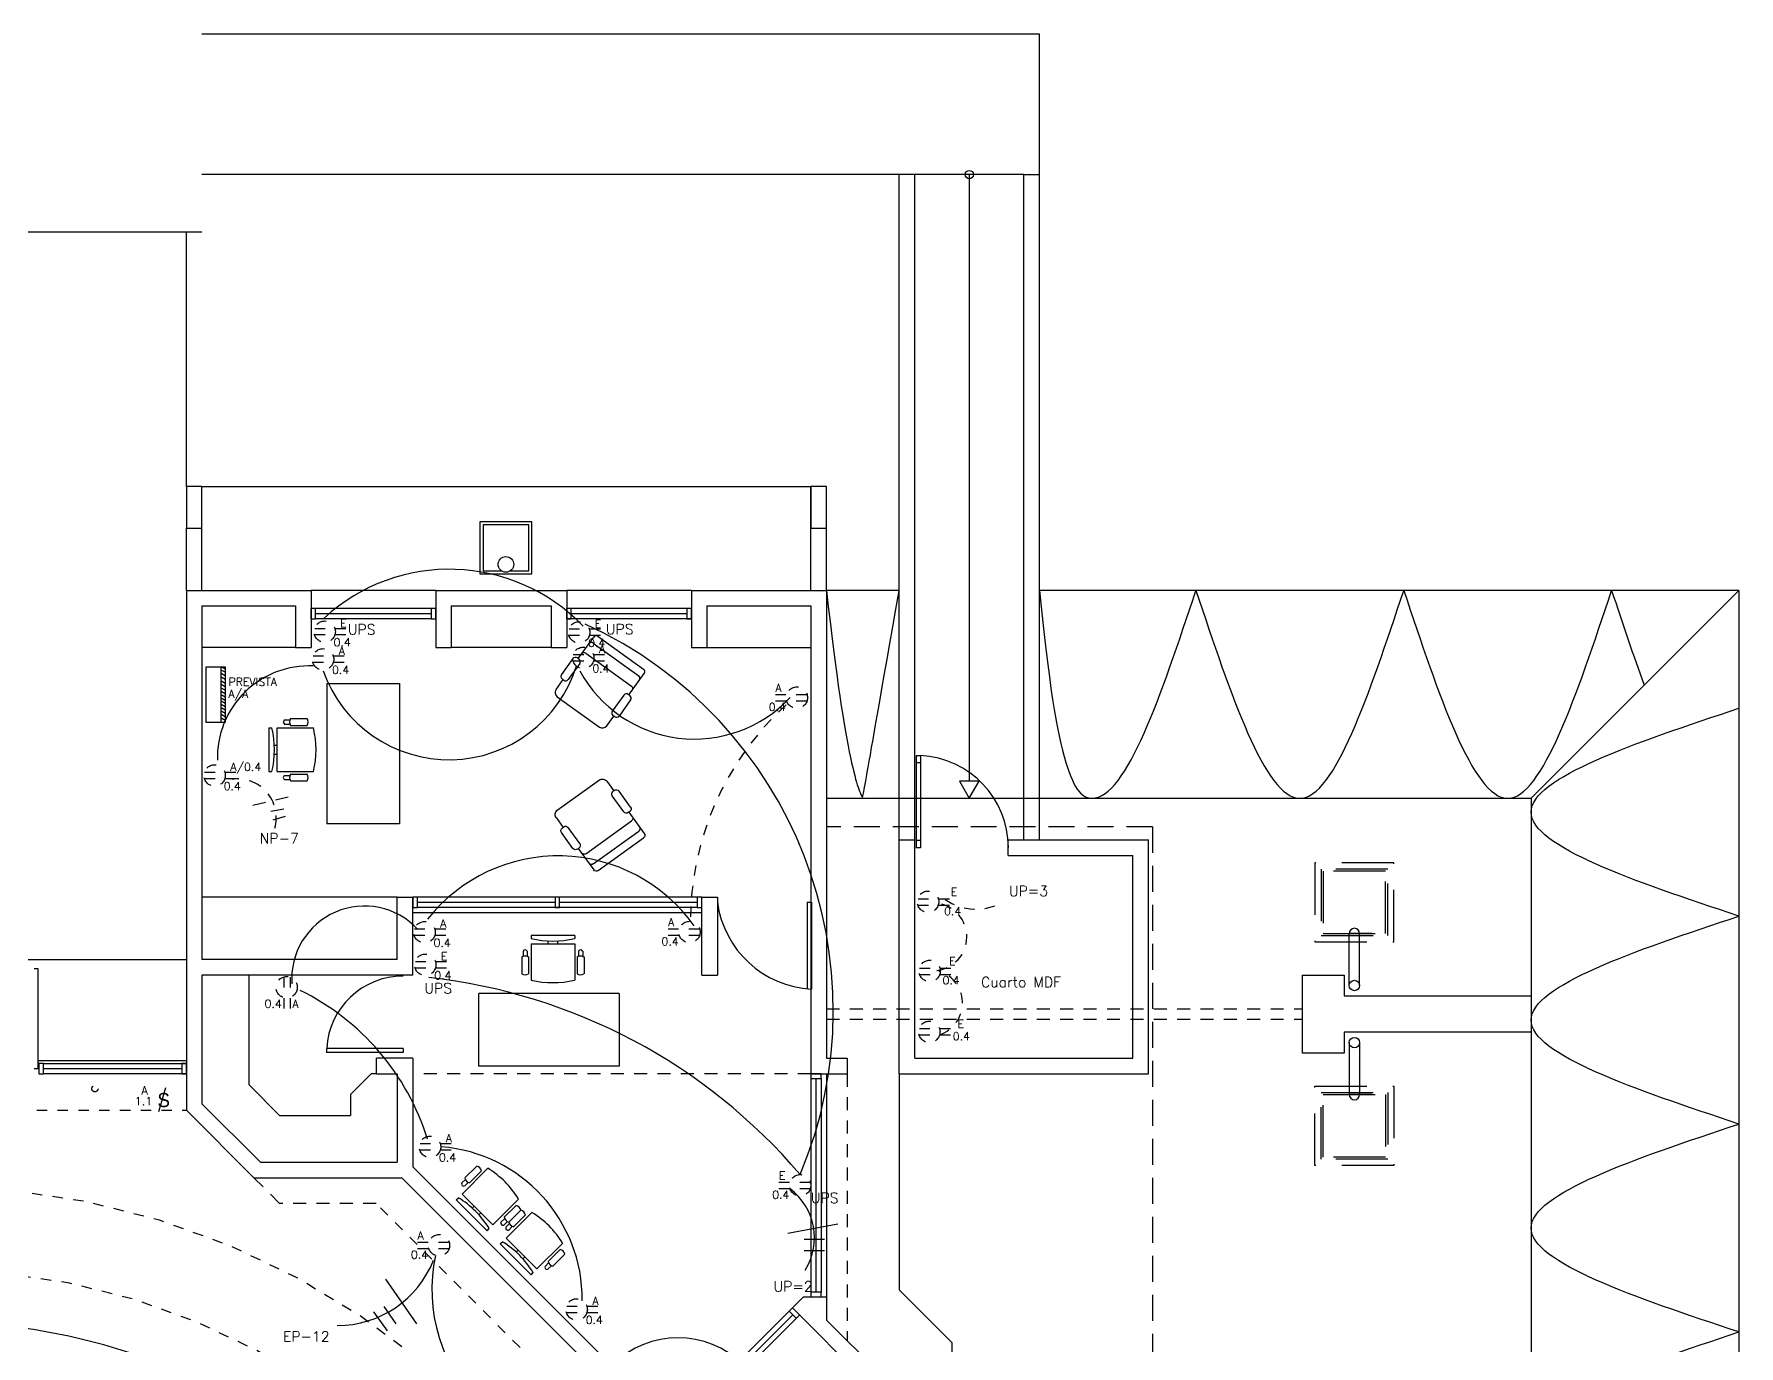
# Model space of a CAD drawing. Extents: x 622.2 to 680.8, y 643.9 to 685.6.
# Drawn here: x 640.56 to 656.97, y 669.74 to 682.36 of the extents above; entities that cross this region are included whole.
import ezdxf

# ---------------------------------------------------------------- set-up
doc = ezdxf.new("R2010")
doc.units = 0
doc.header["$LTSCALE"] = 0.5
doc.header["$MEASUREMENT"] = 0
for name, pattern in [('DASHDOTX2', [2, 1, -0.5, 0, -0.5]), ('DASHED2', [0.375, 0.25, -0.125]), ('HIDDEN', [0.375, 0.25, -0.125]), ('HIDDEN2', [0.1875, 0.125, -0.0625])]:
    doc.linetypes.add(name, pattern=pattern)
doc.layers.get('0').update_dxf_attribs({"linetype": 'CONTINUOUS'})
for name, color, linetype in [('AIRE', 5, 'CONTINUOUS'), ('ALUMBRADO', 6, 'CONTINUOUS'), ('columnas', 5, 'CONTINUOUS'), ('LUCES', 170, 'CONTINUOUS'), ('M-ARQ', 1, 'CONTINUOUS'), ('METAL', 1, 'CONTINUOUS'), ('MUEBLES', 1, 'CONTINUOUS'), ('paredes', 1, 'CONTINUOUS'), ('PROYECCIONES', 6, 'HIDDEN'), ('PUERTAS', 1, 'CONTINUOUS'), ('talud', 5, 'CONTINUOUS'), ('texturas', 6, 'CONTINUOUS'), ('TOMAS', 4, 'HIDDEN2'), ('TUBERIA', 7, 'DASHDOTX2'), ('tuberia_alumbrado', 6, 'DASHED2'), ('ventanas', 1, 'CONTINUOUS')]:
    doc.layers.add(name, color=color, linetype=linetype)
doc.styles.add('romans', font='romans.shx')

# ---------------------------------------------------------------- blocks, each defined once
blk = doc.blocks.new('SILLA-OFICINA-01')
at = {"color": 0}
for p, q in [((0.21, 0), (-0.21, 0)), ((0.21, 0), (0.21, -0.03)), ((-0.287, -0.153), (-0.287, -0.202)), ((-0.247, -0.153), (-0.247, -0.201)), ((-0.21, 0), (-0.21, -0.03)), ((-0.21, -0.08), (0.21, -0.08)), ((-0.21, -0.08), (-0.21, -0.43)), ((-0.045, -0.08), (-0.045, -0.054)), ((0.045, -0.054), (0.045, -0.08)), ((0.21, -0.08), (0.21, -0.43)), ((0.247, -0.153), (0.247, -0.201)), ((0.287, -0.153), (0.287, -0.202)), ((-0.3, -0.208), (-0.3, -0.37)), ((-0.235, -0.208), (-0.235, -0.37)), ((0.235, -0.208), (0.235, -0.37)), ((0.3, -0.208), (0.3, -0.37))]:
    blk.add_line(p, q, dxfattribs=at)
for centre, radius, start, end in [((-0.267, -0.162), 0.0218, 24.6645, 155.1058), ((0, 0.84), 0.895, 256.424, 283.5774), ((0.267, -0.162), 0.0218, 24.8958, 155.3367), ((-0.267, -0.262), 0.0628, 58.952, 121.0494), ((0.267, -0.262), 0.0628, 58.9521, 121.0493), ((-0.267, -0.316), 0.0628, 238.952, 301.0494), ((0, 0.439), 0.894, 256.4219, 283.5647), ((0.267, -0.316), 0.0628, 238.952, 301.0493)]:
    blk.add_arc(centre, radius, start, end, dxfattribs=at)
blk = doc.blocks.new('MESASECRET')
at = {"layer": 'M-ARQ'}
for p, q in [((-0.7, 0.675), (0, 0.675)), ((-0.7, 0.675), (-0.7, -0.675)), ((0, 0.675), (0, -0.675)), ((0, -0.675), (-0.7, -0.675))]:
    blk.add_line(p, q, dxfattribs=at)
at = {"layer": 'M-ARQ', "rotation": 89.99999999997232}
blk.add_blockref('SILLA-OFICINA-01', (-1.259, 0.036), dxfattribs=at)
blk = doc.blocks.new('sillonejecutivo')
at = {"layer": 'MUEBLES'}
for p, q in [((-0.27, 0), (0.27, 0)), ((-0.3, -0.284), (-0.3, -0.03)), ((-0.27, -0.08), (0.27, -0.08)), ((0.3, -0.284), (0.3, -0.03)), ((-0.341, -0.314), (-0.341, -0.504)), ((-0.311, -0.284), (-0.291, -0.284)), ((-0.27, -0.2), (0.27, -0.2)), ((-0.261, -0.314), (-0.261, -0.504)), ((0.261, -0.314), (0.261, -0.504)), ((0.311, -0.284), (0.291, -0.284)), ((0.341, -0.314), (0.341, -0.504)), ((-0.311, -0.534), (-0.291, -0.534)), ((-0.311, -0.534), (-0.291, -0.534)), ((-0.3, -0.65), (-0.3, -0.534)), ((0.311, -0.534), (0.291, -0.534)), ((0.311, -0.534), (0.291, -0.534)), ((0.3, -0.65), (0.3, -0.534)), ((-0.25, -0.7), (0.25, -0.7))]:
    blk.add_line(p, q, dxfattribs=at)
for centre, radius, start, end in [((-0.27, -0.03), 0.03, 90, 180), ((-0.27, -0.11), 0.03, 90, 180), ((0.27, -0.03), 0.03, 0, 90), ((0.27, -0.11), 0.03, 0, 90), ((-0.311, -0.314), 0.03, 90, 180), ((-0.27, -0.23), 0.03, 90, 180), ((-0.291, -0.314), 0.03, 0, 90), ((0.291, -0.314), 0.03, 90, 180), ((0.27, -0.23), 0.03, 0, 90), ((0.311, -0.314), 0.03, 0, 90), ((-0.311, -0.504), 0.03, 180, 270), ((-0.25, -0.65), 0.05, 180, 270), ((-0.291, -0.504), 0.03, 270, 0), ((0.25, -0.65), 0.05, 270, 0), ((0.291, -0.504), 0.03, 180, 270), ((0.311, -0.504), 0.03, 270, 0)]:
    blk.add_arc(centre, radius, start, end, dxfattribs=at)

msp = doc.modelspace()

# ---------------------------------------------------------------- linework, layer by layer
at = {"layer": 'AIRE'}
for p, q in [((642.399, 676.254), (642.359, 676.276)), ((642.359, 675.74), (642.359, 676.275)), ((642.399, 676.223), (642.359, 676.245)), ((642.399, 676.189), (642.359, 676.211)), ((642.399, 676.153), (642.359, 676.175)), ((642.399, 676.117), (642.359, 676.139)), ((642.399, 676.083), (642.359, 676.105)), ((642.399, 676.05), (642.359, 676.071)), ((642.399, 676.016), (642.359, 676.038)), ((642.399, 675.985), (642.359, 676.007)), ((642.399, 675.952), (642.359, 675.974)), ((642.399, 675.922), (642.359, 675.944)), ((642.399, 675.892), (642.359, 675.914)), ((642.399, 675.859), (642.359, 675.881)), ((642.399, 675.828), (642.359, 675.85)), ((642.399, 675.795), (642.359, 675.817)), ((642.399, 675.761), (642.359, 675.783))]:
    msp.add_line(p, q, dxfattribs=at)
msp.add_lwpolyline([(642.216, 675.74), (642.216, 676.275), (642.398, 676.275), (642.398, 675.74)], close=True, dxfattribs=at)
at = {"layer": 'columnas'}
msp.add_lwpolyline([(654.966, 673.111), (654.966, 672.761), (653.166, 672.761), (653.166, 672.561), (652.766, 672.561), (652.766, 673.311), (653.166, 673.311), (653.166, 673.111), (654.966, 673.111)], dxfattribs=at)
at = {"layer": 'LUCES'}
msp.add_line((641.824, 672.228), (641.756, 671.995), dxfattribs=at)
at = {"layer": 'METAL'}
msp.add_circle((645.1, 677.261), 0.075, dxfattribs=at)
at = {"layer": 'MUEBLES'}
for p, q in [((643.075, 676.461), (642.175, 676.461)), ((645.535, 676.461), (644.575, 676.461)), ((647.035, 676.461), (648.035, 676.461)), ((644.055, 674.061), (642.175, 674.061)), ((642.625, 673.311), (642.625, 672.26)), ((643.805, 672.361), (643.605, 672.161)), ((643.855, 672.361), (643.805, 672.361)), ((642.923, 671.961), (642.625, 672.26)), ((643.605, 672.161), (643.605, 671.961)), ((642.923, 671.961), (643.605, 671.961))]:
    msp.add_line(p, q, dxfattribs=at)
at = {"layer": 'paredes', "color": 5}
for p, q in [((648.035, 677.011), (648.035, 678.011)), ((648.185, 677.011), (648.185, 678.011)), ((642.025, 677.011), (642.025, 677.611)), ((642.175, 677.011), (642.175, 677.611))]:
    msp.add_line(p, q, dxfattribs=at)
at = {"layer": 'paredes'}
for p, q in [((642.025, 677.011), (642.025, 672.011)), ((642.025, 677.011), (643.225, 677.011)), ((643.225, 677.011), (643.225, 676.461)), ((644.425, 677.011), (644.425, 676.461)), ((644.425, 677.011), (645.685, 677.011)), ((645.685, 677.011), (645.685, 676.461)), ((646.885, 677.011), (646.885, 676.461)), ((646.885, 677.011), (648.185, 677.011)), ((648.185, 677.011), (648.185, 672.511)), ((642.175, 676.861), (642.175, 673.911)), ((642.175, 676.861), (643.075, 676.861)), ((643.075, 676.861), (643.075, 676.461)), ((644.575, 676.861), (645.535, 676.861)), ((644.575, 676.861), (644.575, 676.461)), ((645.535, 676.861), (645.535, 676.461)), ((647.035, 676.861), (648.035, 676.861)), ((647.035, 676.861), (647.035, 676.461)), ((648.035, 676.861), (648.035, 672.361)), ((643.075, 676.461), (643.225, 676.461)), ((644.425, 676.461), (644.575, 676.461)), ((645.535, 676.461), (645.685, 676.461)), ((646.885, 676.461), (647.035, 676.461)), ((648.885, 672.361), (648.885, 674.611)), ((648.885, 674.611), (649.035, 674.611)), ((649.035, 672.511), (649.035, 674.611)), ((649.935, 674.611), (651.285, 674.611)), ((649.935, 674.461), (649.935, 674.611)), ((651.285, 672.361), (651.285, 674.611)), ((649.935, 674.461), (651.135, 674.461)), ((651.135, 672.511), (651.135, 674.461)), ((644.055, 673.461), (644.055, 674.061)), ((644.055, 674.061), (644.205, 674.061)), ((644.205, 673.311), (644.205, 674.061)), ((646.985, 673.311), (646.985, 674.061)), ((646.985, 674.061), (647.135, 674.061)), ((647.135, 674.061), (647.135, 673.311)), ((642.175, 673.911), (642.175, 673.461)), ((644.055, 673.461), (642.175, 673.461)), ((642.175, 673.311), (642.175, 672.074)), ((644.205, 673.311), (642.175, 673.311)), ((646.985, 673.311), (647.135, 673.311)), ((644.205, 672.511), (643.855, 672.511)), ((643.855, 672.361), (643.855, 672.511)), ((644.205, 672.511), (644.055, 672.511)), ((644.205, 672.511), (644.205, 671.468)), ((648.185, 672.511), (648.385, 672.511)), ((648.385, 672.511), (648.385, 672.361)), ((649.035, 672.511), (651.135, 672.511)), ((643.855, 672.361), (644.055, 672.361)), ((644.055, 672.361), (644.055, 671.511)), ((648.035, 672.361), (648.385, 672.361)), ((648.885, 672.361), (651.285, 672.361)), ((642.675, 671.361), (642.025, 672.011)), ((642.737, 671.511), (642.175, 672.074)), ((642.737, 671.511), (644.055, 671.511)), ((642.675, 671.361), (644.099, 671.361)), ((647, 668.461), (644.099, 671.361)), ((647.106, 668.567), (644.205, 671.468)), ((647.857, 670.11), (647.963, 670.216)), ((647.963, 670.216), (648.185, 670.216)), ((648.185, 670.216), (648.185, 669.993)), ((648.541, 669.425), (647.857, 670.11)), ((648.691, 669.488), (648.185, 669.993))]:
    msp.add_line(p, q, dxfattribs=at)
for points in [[(642.025, 677.611), (642.175, 677.611), (642.175, 678.011), (642.025, 678.011)], [(648.035, 677.611), (648.185, 677.611), (648.185, 678.011), (648.035, 678.011)]]:
    msp.add_lwpolyline(points, close=True, dxfattribs=at)
at = {"layer": 'paredes', "ltscale": 0.75}
msp.add_arc((639.606, 663.926), 6.05, 62.8054, 115.4706, dxfattribs=at)
at = {"layer": 'PROYECCIONES', "color": 1, "ltscale": 2}
for q in [(648.185, 674.736), (651.323, 653.116)]:
    msp.add_line((651.323, 674.736), q, dxfattribs=at)
at = {"layer": 'PROYECCIONES'}
for p, q in [((648.185, 672.986), (652.766, 672.986)), ((648.185, 672.886), (652.766, 672.886)), ((648.035, 672.361), (644.205, 672.361)), ((648.385, 672.361), (648.385, 669.793)), ((642.922, 671.114), (642.675, 671.361)), ((643.852, 671.114), (642.922, 671.114))]:
    msp.add_line(p, q, dxfattribs=at)
at = {"layer": 'PROYECCIONES', "ltscale": 0.8}
for p, q in [((637.186, 672.011), (642.025, 672.011)), ((648.064, 666.901), (643.852, 671.114))]:
    msp.add_line(p, q, dxfattribs=at)
at = {"layer": 'PROYECCIONES', "color": 1}
msp.add_circle((641.145, 672.218), 0.03, dxfattribs=at)
at = {"layer": 'PROYECCIONES', "ltscale": 0.8}
for radius, start in [(7.35, 270.3718), (6.55, 270.4172)]:
    msp.add_arc((639.606, 663.926), radius, start, 270, dxfattribs=at)
at = {"layer": 'PUERTAS'}
for p, q in [((649.05, 675.421), (649.05, 674.536)), ((649.09, 675.421), (649.05, 675.421)), ((649.09, 675.351), (649.05, 675.351)), ((649.09, 675.421), (649.09, 674.536)), ((649.09, 674.606), (649.05, 674.606)), ((649.09, 674.536), (649.05, 674.536)), ((640.6, 673.371), (640.56, 673.371)), ((640.6, 672.411), (640.6, 673.371)), ((644.11, 672.606), (643.375, 672.606)), ((643.375, 672.606), (643.375, 672.566)), ((644.11, 672.566), (643.375, 672.566)), ((644.11, 672.606), (644.11, 672.566)), ((640.56, 672.411), (640.6, 672.411)), ((647.857, 670.11), (647.346, 669.599)), ((647.927, 670.039), (647.417, 669.529)), ((647.896, 670.008), (647.826, 670.079))]:
    msp.add_line(p, q, dxfattribs=at)
for centre, radius, start, end in [((649.049, 674.536), 0.887, 0.0448, 87.3062), ((644.11, 672.566), 0.735, 90, 176.8803), ((646.756, 668.938), 0.885, 45, 135)]:
    msp.add_arc(centre, radius, start, end, dxfattribs=at)
at = {"layer": 'talud', "color": 1}
for p, q in [((637.036, 680.461), (642.175, 680.461)), ((642.025, 678.011), (642.025, 680.461)), ((637.186, 673.461), (642.025, 673.461))]:
    msp.add_line(p, q, dxfattribs=at)
at = {"layer": 'talud'}
for p, q in [((648.885, 677.011), (648.185, 677.011)), ((656.966, 677.011), (650.235, 677.011)), ((654.966, 675.011), (656.966, 677.011)), ((656.966, 677.011), (656.966, 649.878)), ((648.185, 675.011), (648.885, 675.011)), ((650.235, 675.011), (654.966, 675.011)), ((654.966, 675.011), (654.966, 651.878))]:
    msp.add_line(p, q, dxfattribs=at)
at = {"layer": 'texturas', "color": 1}
for p, q in [((650.235, 682.361), (642.175, 682.361)), ((650.235, 674.611), (650.235, 682.361)), ((648.885, 681.011), (642.175, 681.011)), ((648.885, 674.611), (648.885, 681.011)), ((649.035, 681.011), (648.885, 681.011)), ((649.035, 674.611), (649.035, 681.011)), ((650.085, 681.011), (649.035, 681.011)), ((649.56, 681.011), (649.56, 675.175)), ((650.085, 674.611), (650.085, 681.011)), ((650.085, 681.011), (650.235, 681.011)), ((648.885, 675.011), (650.235, 675.011)), ((648.885, 672.361), (648.885, 670.283)), ((649.391, 669.778), (648.885, 670.283)), ((649.391, 669.778), (649.391, 657.59))]:
    msp.add_line(p, q, dxfattribs=at)
at = {"layer": 'texturas', "linetype": 'Continuous'}
msp.add_line((642.175, 678.011), (648.035, 678.011), dxfattribs=at)
at = {"layer": 'texturas'}
for p, q in [((646.885, 676.836), (645.685, 676.836)), ((646.885, 676.736), (645.685, 676.736))]:
    msp.add_line(p, q, dxfattribs=at)
at = {"layer": 'texturas', "color": 1}
msp.add_lwpolyline([(649.56, 675.011), (649.655, 675.175), (649.466, 675.175)], close=True, dxfattribs=at)
msp.add_circle((649.56, 681.011), 0.04, dxfattribs=at)
at = {"layer": 'texturas'}
for points, knots in [([(648.185, 677.011), (648.371, 675.32), (648.535, 675.011), (648.535, 675.011), (648.885, 677.011)], [0.993455, 0.993455, 0.993455, 0.993455, 2.236068, 2.558703, 2.558703, 2.558703, 2.558703]), ([(650.235, 677.011), (650.404, 675.267), (650.906, 674.506), (651.408, 676.011), (651.741, 677.011)], [1.105259, 1.105259, 1.105259, 1.105259, 2.236068, 4.472136, 4.472136, 4.472136, 4.472136])]:
    msp.add_open_spline(points, degree=3, knots=knots, dxfattribs=at)
for points in [[(651.741, 677.011), (652.741, 675.011), (653.741, 677.011)], [(653.741, 677.011), (654.741, 675.011), (655.741, 677.011)], [(656.966, 673.878), (654.966, 674.878), (656.966, 675.878)], [(656.966, 671.878), (654.966, 672.878), (656.966, 673.878)], [(656.966, 669.878), (654.966, 670.878), (656.966, 671.878)], [(656.966, 667.878), (654.966, 668.878), (656.966, 669.878)]]:
    msp.add_spline(points, degree=3, dxfattribs=at)
msp.add_open_spline([(655.741, 677.011), (655.846, 676.697), (655.95, 676.383), (656.055, 676.1)], degree=3, dxfattribs=at)
at = {"layer": 'TOMAS', "color": 5}
for p, q in [((643.26, 676.646), (643.579, 676.646)), ((645.71, 676.64), (646.028, 676.64)), ((643.26, 676.586), (643.579, 676.586)), ((645.71, 676.58), (646.028, 676.58)), ((649.068, 674.044), (649.386, 674.044)), ((649.068, 673.983), (649.386, 673.983)), ((644.229, 673.443), (644.547, 673.443)), ((644.229, 673.382), (644.547, 673.382)), ((649.082, 673.379), (649.401, 673.379)), ((649.082, 673.318), (649.401, 673.318)), ((649.08, 672.798), (649.398, 672.798)), ((649.08, 672.737), (649.398, 672.737)), ((648.028, 671.317), (647.709, 671.317)), ((648.028, 671.256), (647.709, 671.256))]:
    msp.add_line(p, q, dxfattribs=at)
at = {"layer": 'TOMAS', "color": 4}
for p, q in [((643.245, 676.381), (643.564, 676.381)), ((643.245, 676.32), (643.564, 676.32)), ((645.749, 676.395), (646.068, 676.395)), ((645.749, 676.334), (646.068, 676.334)), ((647.995, 676.008), (647.677, 676.008)), ((647.995, 675.947), (647.677, 675.947)), ((642.201, 675.263), (642.52, 675.263)), ((642.201, 675.203), (642.52, 675.203)), ((644.221, 673.756), (644.54, 673.756)), ((644.221, 673.695), (644.54, 673.695)), ((646.962, 673.753), (646.644, 673.753)), ((646.962, 673.692), (646.644, 673.692)), ((642.962, 673.29), (642.962, 672.971)), ((643.023, 673.29), (643.023, 672.971)), ((644.274, 671.692), (644.593, 671.692)), ((644.274, 671.631), (644.593, 671.631)), ((644.551, 670.739), (644.233, 670.739)), ((644.551, 670.679), (644.233, 670.679)), ((645.686, 670.128), (646.004, 670.128)), ((645.686, 670.067), (646.004, 670.067))]:
    msp.add_line(p, q, dxfattribs=at)
at = {"layer": 'TOMAS', "color": 5, "linetype": 'Continuous'}
for p, q in [((648.294, 670.914), (647.815, 670.826)), ((648.167, 670.767), (647.971, 670.767)), ((648.167, 670.66), (647.971, 670.66))]:
    msp.add_line(p, q, dxfattribs=at)
at = {"layer": 'TOMAS', "linetype": 'Continuous'}
for p, q in [((643.941, 670.387), (644.239, 669.956)), ((643.825, 670.072), (643.957, 669.89)), ((643.924, 670.122), (644.04, 669.956))]:
    msp.add_line(p, q, dxfattribs=at)
at = {"layer": 'TOMAS', "color": 5}
for centre in [(643.356, 676.614), (645.805, 676.607), (649.163, 674.016), (644.324, 673.41), (649.178, 673.351), (649.175, 672.765), (647.932, 671.289)]:
    msp.add_circle(centre, 0.103, dxfattribs=at)
at = {"layer": 'TOMAS', "color": 4}
for centre in [(643.341, 676.348), (645.845, 676.362), (647.9, 675.98), (642.297, 675.231), (644.317, 673.723), (646.867, 673.725), (642.99, 673.194), (644.37, 671.659), (644.456, 670.712), (645.781, 670.095)]:
    msp.add_circle(centre, 0.103, dxfattribs=at)
at = {"layer": 'TOMAS', "color": 5, "linetype": 'Continuous'}
for centre, radius, start, end in [((644.557, 675.429), 1.785, 43.9022, 132.5054), ((644.163, 672.971), 4.087, 337.276, 65.4161), ((643.758, 667.837), 5.483, 40.4176, 83.7182), ((647.482, 670.785), 0.588, 328.0978, 53.1506)]:
    msp.add_arc(centre, radius, start, end, dxfattribs=at)
at = {"layer": 'TOMAS', "linetype": 'Continuous'}
for centre, radius, start, end in [((643.207, 675.401), 0.884, 87.4192, 181.5596), ((644.553, 676.667), 1.285, 199.5657, 342.6798), ((646.915, 676.838), 1.257, 208.603, 317.0419), ((645.605, 672.855), 1.603, 35.459, 141.6957), ((643.739, 673.275), 0.7, 43.0125, 183.9115), ((642.072, 671.026), 2.381, 17.231, 63.891), ((644.362, 670.191), 1.473, 359.5146, 85.4725), ((643.478, 670.936), 0.996, 269.9247, 338.3717), ((645.986, 670.29), 1.598, 168.2926, 282.7378)]:
    msp.add_arc(centre, radius, start, end, dxfattribs=at)
at = {"layer": 'TOMAS'}
msp.add_arc((649.689, 673.828), 2.813, 132.295, 180.2508, dxfattribs=at)
at = {"layer": 'TOMAS', "color": 5}
for centre, radius, start, end in [((649.211, 673.679), 0.325, 276.3814, 82.3128), ((649.624, 674.466), 0.521, 235.3195, 300.1627), ((649.172, 673.042), 0.322, 288.6046, 76.5866)]:
    msp.add_arc(centre, radius, start, end, dxfattribs=at)
at = {"layer": 'TUBERIA', "color": 1}
for p, q in [((653.216, 673.211), (653.216, 673.711)), ((653.434, 673.711), (653.216, 673.711)), ((653.316, 673.211), (653.316, 673.711)), ((653.216, 672.661), (653.216, 672.161)), ((653.316, 672.661), (653.316, 672.161)), ((653.434, 672.161), (653.216, 672.161))]:
    msp.add_line(p, q, dxfattribs=at)
for points in [[(652.886, 673.631), (653.646, 673.631), (653.646, 674.391), (652.886, 674.391)], [(652.946, 673.691), (653.586, 673.691), (653.586, 674.331), (652.946, 674.331)], [(652.966, 673.711), (653.566, 673.711), (653.566, 674.311), (652.966, 674.311)], [(652.886, 672.241), (653.646, 672.241), (653.646, 671.481), (652.886, 671.481)], [(652.946, 672.181), (653.586, 672.181), (653.586, 671.541), (652.946, 671.541)], [(652.966, 672.161), (653.566, 672.161), (653.566, 671.561), (652.966, 671.561)]]:
    msp.add_lwpolyline(points, close=True, dxfattribs=at)
at = {"layer": 'TUBERIA', "color": 1, "linetype": 'Continuous'}
for centre in [(653.266, 673.211), (653.266, 672.661)]:
    msp.add_circle(centre, 0.05, dxfattribs=at)
for centre, start, end in [((653.266, 673.711), 0, 180), ((653.266, 672.161), 180, 0)]:
    msp.add_arc(centre, 0.05, start, end, dxfattribs=at)
at = {"layer": 'tuberia_alumbrado', "color": 4}
for p, q in [((643.005, 675.023), (642.647, 674.937)), ((642.962, 674.908), (642.819, 674.88)), ((642.976, 674.837), (642.833, 674.794))]:
    msp.add_line(p, q, dxfattribs=at)
msp.add_arc((642.517, 674.825), 0.373, 344.0865, 98.5718, dxfattribs=at)
at = {"layer": 'ventanas', "color": 6}
for p, q in [((644.425, 677.011), (643.225, 677.011)), ((646.885, 677.011), (645.685, 677.011)), ((644.381, 676.836), (643.268, 676.836)), ((644.381, 676.786), (643.268, 676.786)), ((646.841, 676.786), (645.728, 676.786)), ((644.381, 676.736), (643.268, 676.736)), ((642.025, 672.486), (640.6, 672.486))]:
    msp.add_line(p, q, dxfattribs=at)
at = {"layer": 'ventanas'}
for p, q in [((646.941, 674.061), (644.249, 674.061)), ((644.249, 674.011), (645.573, 674.011)), ((645.617, 674.011), (646.941, 674.011)), ((648, 674.011), (648, 673.176)), ((648, 674.011), (648.04, 674.011)), ((648.04, 674.011), (648.04, 673.176)), ((646.985, 673.911), (644.205, 673.911)), ((646.941, 673.961), (644.249, 673.961)), ((640.65, 672.461), (642.025, 672.461)), ((640.65, 672.411), (641.981, 672.411)), ((642.025, 672.361), (640.65, 672.361)), ((648.035, 672.361), (648.035, 670.216)), ((648.185, 672.361), (648.185, 670.216)), ((648.085, 670.26), (648.085, 672.317)), ((648.135, 672.317), (648.135, 670.26)), ((647.413, 669.595), (647.861, 670.043))]:
    msp.add_line(p, q, dxfattribs=at)
at = {"layer": 'ventanas', "color": 6}
for points in [[(644.85, 677.17), (645.35, 677.17), (645.35, 677.67), (644.85, 677.67)], [(643.224, 676.836), (643.224, 676.736), (643.268, 676.736), (643.268, 676.836)], [(644.381, 676.836), (644.381, 676.736), (644.425, 676.736), (644.425, 676.836)], [(645.684, 676.836), (645.684, 676.736), (645.728, 676.736), (645.728, 676.836)], [(646.841, 676.836), (646.841, 676.736), (646.885, 676.736), (646.885, 676.836)]]:
    msp.add_lwpolyline(points, close=True, dxfattribs=at)
msp.add_lwpolyline([(645.143, 677.2), (645.32, 677.2), (645.32, 677.64), (644.88, 677.64), (644.88, 677.2), (645.057, 677.2)], dxfattribs=at)
at = {"layer": 'ventanas'}
for points in [[(644.205, 673.961), (644.249, 673.961), (644.249, 674.061), (644.205, 674.061)], [(645.573, 673.961), (645.617, 673.961), (645.617, 674.061), (645.573, 674.061)], [(646.941, 673.961), (646.985, 673.961), (646.985, 674.061), (646.941, 674.061)], [(640.606, 672.361), (640.65, 672.361), (640.65, 672.461), (640.606, 672.461)], [(641.981, 672.361), (642.025, 672.361), (642.025, 672.461), (641.981, 672.461)], [(648.135, 672.317), (648.135, 672.361), (648.035, 672.361), (648.035, 672.317)], [(648.135, 670.216), (648.135, 670.26), (648.035, 670.26), (648.035, 670.216)]]:
    msp.add_lwpolyline(points, close=True, dxfattribs=at)
msp.add_arc((648.095, 674.143), 0.969, 187.8324, 266.7641, dxfattribs=at)

# ---------------------------------------------------------------- block references
at = {"layer": 'PUERTAS'}
for name, p, rotation in [('sillonejecutivo', (646.206, 676.411), 324.3035846890381), ('MESASECRET', (645.516, 672.434), 270), ('SILLA-OFICINA-01', (644.77, 671), 134.9999999999954), ('SILLA-OFICINA-01', (645.194, 670.576), 134.9999999999954)]:
    msp.add_blockref(name, p, dxfattribs=dict(at, rotation=rotation))
msp.add_blockref('MESASECRET', (644.077, 675.442), dxfattribs=at)
at = {"layer": 'PUERTAS', "xscale": -1, "rotation": 215.6964153109619}
msp.add_blockref('sillonejecutivo', (646.206, 674.473), dxfattribs=at)

# ---------------------------------------------------------------- texts
at = {"layer": 'ALUMBRADO', "color": 3, "style": 'romans'}
for s, p in [('UPS', (643.579, 676.586)), ('UPS', (646.062, 676.589)), ('NP-7', (642.731, 674.577)), ('UP=3', (649.941, 674.07)), ('UPS', (644.316, 673.135)), ('Cuarto MDF', (649.673, 673.194)), ('UPS', (648.035, 671.118)), ('UP=2', (647.676, 670.267)), ('EP-12', (642.955, 669.785))]:
    msp.add_text(s, height=0.0987, dxfattribs=at).set_placement(p)
at = {"layer": 'LUCES'}
msp.add_text('S', height=0.136, dxfattribs=at).set_placement((641.746, 672.041))
at = {"layer": 'TOMAS', "color": 3, "style": 'romans'}
for s, height, p in [('E', 0.077, (643.506, 676.657)), ('E', 0.077, (645.956, 676.651)), ('0.4', 0.077, (643.442, 676.473)), ('A', 0.077, (643.491, 676.392)), ('0.4', 0.077, (645.892, 676.467)), ('A', 0.077, (645.996, 676.406)), ('0.4', 0.077, (643.427, 676.208)), ('0.4', 0.077, (645.932, 676.222)), ('PREVISTA', 0.077, (642.431, 676.093)), ('A', 0.077, (647.694, 676.035)), ('A/A', 0.077, (642.43, 675.978)), ('0.4', 0.077, (647.63, 675.851)), ('A/0.4', 0.077, (642.448, 675.275)), ('0.4', 0.077, (642.384, 675.09)), ('E', 0.077, (649.381, 674.072)), ('A', 0.077, (644.468, 673.767)), ('A', 0.077, (646.661, 673.78)), ('0.4', 0.077, (649.317, 673.887)), ('0.4', 0.077, (644.404, 673.583)), ('0.4', 0.077, (646.597, 673.596)), ('E', 0.077, (644.475, 673.454)), ('E', 0.077, (649.366, 673.407)), ('0.4', 0.077, (644.411, 673.27)), ('0.4', 0.077, (649.302, 673.223)), ('0.4', 0.077, (642.778, 672.997)), ('A', 0.077, (643.046, 672.997)), ('E', 0.077, (649.447, 672.803)), ('0.4', 0.077, (649.401, 672.684)), ('A', 0.0789, (641.593, 672.162)), ('1.1', 0.0789, (641.528, 672.059)), ('A', 0.077, (644.521, 671.703)), ('0.4', 0.077, (644.456, 671.519)), ('E', 0.077, (647.727, 671.344)), ('0.4', 0.077, (647.663, 671.16)), ('A', 0.077, (644.25, 670.767)), ('0.4', 0.077, (644.186, 670.583)), ('A', 0.077, (645.932, 670.139)), ('0.4', 0.077, (645.868, 669.955))]:
    msp.add_text(s, height=height, dxfattribs=at).set_placement(p)

doc.saveas('drawing.dxf')
